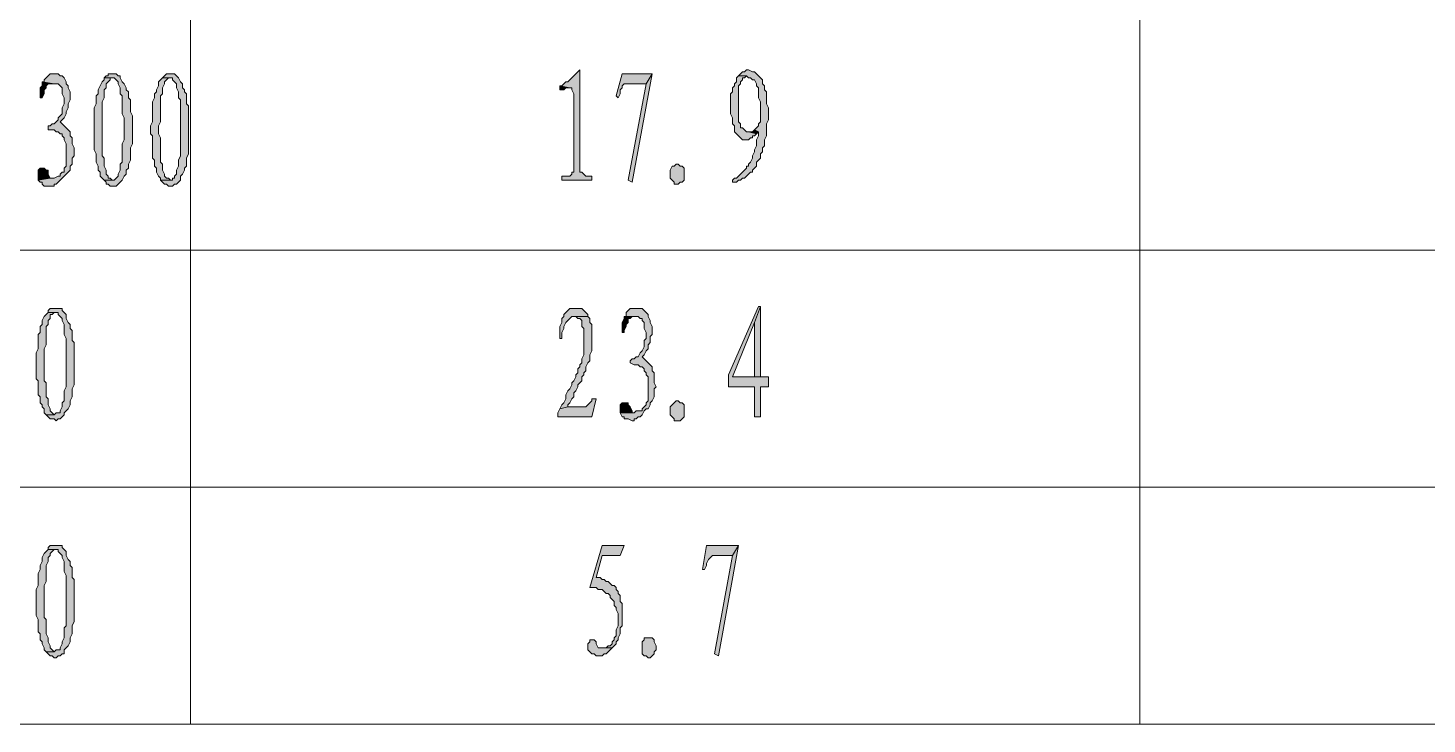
# Model space of a CAD drawing. Header units: millimetres. Extents: x 24 to 410, y 10 to 282.
# Drawn here: x 321.61 to 351.11, y 143.09 to 157.77 of the extents above; entities that cross this region are included whole.
import ezdxf

# ---------------------------------------------------------------- set-up
doc = ezdxf.new("R2010")
doc.units = ezdxf.units.MM

msp = doc.modelspace()

# ---------------------------------------------------------------- hatches: boundary and pattern name
h = msp.add_hatch(color=7)
h.dxf.hatch_style = 2
h.paths.add_polyline_path([(322.199, 156.802667), (322.072, 156.802667), (322.029667, 156.760333), (321.987333, 156.718), (321.945, 156.675667), (321.945, 156.633333), (321.902667, 156.633333), (322.156667, 156.591), (322.241333, 156.591), (322.283667, 156.548667), (322.326, 156.506333), (322.326, 156.379333), (322.368333, 156.294667), (322.368333, 156.167667), (322.326, 156.083), (322.326, 155.956), (322.283667, 155.913667), (322.241333, 155.871333), (322.241333, 155.829), (322.199, 155.786667), (322.156667, 155.744333), (322.114333, 155.744333), (322.072, 155.702), (322.029667, 155.702), (322.029667, 155.617333), (322.156667, 155.617333), (322.199, 155.575), (322.241333, 155.575), (322.283667, 155.532667), (322.326, 155.532667), (322.326, 155.490333), (322.368333, 155.448), (322.368333, 155.405667), (322.410667, 155.321), (322.410667, 154.855333), (322.368333, 154.813), (322.368333, 154.728333), (322.326, 154.728333), (322.283667, 154.686), (322.283667, 154.643667), (322.241333, 154.643667), (322.156667, 154.601333), (322.072, 154.601333), (321.818, 154.559), (321.860333, 154.516667), (321.902667, 154.516667), (321.902667, 154.474333), (321.945, 154.432), (322.156667, 154.432), (322.156667, 154.474333), (322.199, 154.474333), (322.241333, 154.516667), (322.283667, 154.559), (322.326, 154.601333), (322.410667, 154.686), (322.453, 154.728333), (322.495333, 154.770667), (322.495333, 154.855333), (322.537667, 154.897667), (322.537667, 155.024667), (322.58, 155.067), (322.58, 155.236333), (322.537667, 155.321), (322.537667, 155.448), (322.495333, 155.490333), (322.495333, 155.575), (322.453, 155.617333), (322.410667, 155.659667), (322.368333, 155.702), (322.326, 155.744333), (322.283667, 155.786667), (322.326, 155.829), (322.368333, 155.871333), (322.410667, 155.956), (322.410667, 155.998333), (322.453, 156.083), (322.453, 156.167667), (322.495333, 156.252333), (322.495333, 156.421667), (322.453, 156.506333), (322.453, 156.548667), (322.410667, 156.591), (322.410667, 156.633333), (322.368333, 156.718), (322.326, 156.760333), (322.283667, 156.760333), (322.241333, 156.802667)])
h = msp.add_hatch(color=7)
h.dxf.hatch_style = 2
h.paths.add_polyline_path([(323.215, 156.718), (323.215, 156.675667), (323.172667, 156.633333), (323.130333, 156.548667), (323.088, 156.464), (323.088, 156.379333), (323.045667, 156.337), (323.045667, 156.167667), (323.003333, 156.083), (323.003333, 155.194), (323.045667, 155.109333), (323.045667, 155.024667), (323.045667, 154.982333), (323.045667, 154.94), (323.088, 154.855333), (323.088, 154.770667), (323.130333, 154.728333), (323.130333, 154.643667), (323.172667, 154.601333), (323.215, 154.559), (323.384333, 154.559), (323.342, 154.601333), (323.299667, 154.601333), (323.299667, 154.643667), (323.257333, 154.686), (323.257333, 154.770667), (323.215, 154.855333), (323.215, 155.024667), (323.172667, 155.067), (323.172667, 156.21), (323.215, 156.294667), (323.215, 156.464), (323.257333, 156.506333), (323.257333, 156.591), (323.299667, 156.633333), (323.342, 156.675667), (323.342, 156.718), (323.384333, 156.718)])
h = msp.add_hatch(color=7)
h.dxf.hatch_style = 2
h.paths.add_polyline_path([(323.384333, 156.802667), (323.299667, 156.802667), (323.299667, 156.760333), (323.257333, 156.760333), (323.215, 156.718), (323.426667, 156.718), (323.469, 156.675667), (323.511333, 156.633333), (323.511333, 156.591), (323.553667, 156.506333), (323.553667, 156.379333), (323.596, 156.337), (323.596, 155.956), (323.638333, 155.871333), (323.638333, 155.617333), (323.638333, 155.405667), (323.596, 155.321), (323.596, 154.94), (323.553667, 154.897667), (323.553667, 154.770667), (323.511333, 154.686), (323.511333, 154.643667), (323.469, 154.601333), (323.426667, 154.559), (323.215, 154.559), (323.257333, 154.516667), (323.257333, 154.474333), (323.299667, 154.474333), (323.342, 154.432), (323.469, 154.432), (323.511333, 154.474333), (323.553667, 154.516667), (323.596, 154.559), (323.638333, 154.643667), (323.680667, 154.686), (323.680667, 154.770667), (323.723, 154.813), (323.723, 154.897667), (323.765333, 154.982333), (323.765333, 155.236333), (323.807667, 155.321), (323.807667, 155.913667), (323.765333, 155.998333), (323.765333, 156.252333), (323.723, 156.294667), (323.723, 156.421667), (323.680667, 156.464), (323.680667, 156.506333), (323.638333, 156.591), (323.596, 156.633333), (323.553667, 156.718), (323.553667, 156.760333), (323.511333, 156.760333), (323.469, 156.802667)])
h = msp.add_hatch(color=7)
h.dxf.hatch_style = 2
h.paths.add_polyline_path([(324.442667, 156.718), (324.400333, 156.675667), (324.358, 156.633333), (324.358, 156.548667), (324.315667, 156.464), (324.315667, 156.421667), (324.273333, 156.379333), (324.273333, 156.294667), (324.231, 156.21), (324.231, 155.786667), (324.188667, 155.702), (324.188667, 155.532667), (324.231, 155.490333), (324.231, 155.024667), (324.273333, 154.982333), (324.273333, 154.855333), (324.315667, 154.813), (324.315667, 154.728333), (324.358, 154.643667), (324.400333, 154.601333), (324.400333, 154.559), (324.612, 154.559), (324.569667, 154.601333), (324.527333, 154.601333), (324.485, 154.643667), (324.485, 154.686), (324.442667, 154.770667), (324.442667, 154.897667), (324.400333, 154.94), (324.400333, 155.448), (324.358, 155.532667), (324.358, 155.702), (324.400333, 155.786667), (324.400333, 156.337), (324.442667, 156.379333), (324.442667, 156.506333), (324.485, 156.591), (324.485, 156.633333), (324.527333, 156.675667), (324.569667, 156.718), (324.612, 156.718)])
h = msp.add_hatch(color=7)
h.dxf.hatch_style = 2
h.paths.add_polyline_path([(324.612, 156.802667), (324.527333, 156.802667), (324.485, 156.760333), (324.442667, 156.718), (324.654333, 156.718), (324.654333, 156.675667), (324.696667, 156.633333), (324.739, 156.591), (324.739, 156.506333), (324.781333, 156.421667), (324.781333, 156.294667), (324.823667, 156.252333), (324.823667, 155.617333), (324.823667, 155.067), (324.781333, 154.982333), (324.781333, 154.855333), (324.739, 154.770667), (324.739, 154.686), (324.696667, 154.643667), (324.696667, 154.601333), (324.654333, 154.601333), (324.654333, 154.559), (324.612, 154.559), (324.400333, 154.559), (324.442667, 154.516667), (324.485, 154.474333), (324.527333, 154.474333), (324.569667, 154.432), (324.654333, 154.432), (324.696667, 154.474333), (324.739, 154.474333), (324.781333, 154.516667), (324.823667, 154.559), (324.823667, 154.643667), (324.866, 154.686), (324.908333, 154.770667), (324.908333, 154.813), (324.950667, 154.855333), (324.950667, 155.024667), (324.993, 155.109333), (324.993, 156.125333), (324.950667, 156.167667), (324.950667, 156.379333), (324.908333, 156.421667), (324.908333, 156.464), (324.866, 156.506333), (324.866, 156.591), (324.823667, 156.633333), (324.781333, 156.718), (324.739, 156.760333), (324.696667, 156.802667)])
h = msp.add_hatch(color=7)
h.dxf.hatch_style = 2
h.paths.add_polyline_path([(333.248, 156.887333), (333.205667, 156.845), (333.163333, 156.802667), (333.121, 156.760333), (333.078667, 156.718), (333.036333, 156.675667), (332.994, 156.633333), (332.951667, 156.633333), (332.909333, 156.591), (332.867, 156.548667), (332.824667, 156.548667), (333.036333, 156.506333), (333.078667, 156.506333), (333.078667, 156.464), (333.121, 156.379333), (333.121, 154.728333), (333.078667, 154.728333), (333.078667, 154.686), (333.036333, 154.643667), (332.867, 154.643667), (332.867, 154.559), (333.502, 154.559), (333.502, 154.643667), (333.375, 154.643667), (333.332667, 154.686), (333.290333, 154.728333), (333.248, 154.728333), (333.248, 154.813)])
h = msp.add_hatch(color=7)
h.dxf.hatch_style = 2
h.paths.add_polyline_path([(334.772, 156.802667), (334.137, 156.802667), (334.01, 156.337), (334.052333, 156.294667), (334.094667, 156.379333), (334.094667, 156.464), (334.137, 156.506333), (334.137, 156.548667), (334.179333, 156.591), (334.645, 156.591)])
h = msp.add_hatch(color=7)
h.dxf.hatch_style = 2
h.paths.add_polyline_path([(334.772, 156.802667), (334.645, 156.591), (334.264, 154.559), (334.348667, 154.516667)])
h = msp.add_hatch(color=7)
h.dxf.hatch_style = 2
h.paths.add_polyline_path([(336.592333, 156.760333), (336.55, 156.718), (336.55, 156.633333), (336.507667, 156.591), (336.507667, 156.548667), (336.465333, 156.506333), (336.465333, 156.421667), (336.423, 156.379333), (336.423, 155.956), (336.465333, 155.871333), (336.465333, 155.744333), (336.507667, 155.702), (336.507667, 155.575), (336.55, 155.532667), (336.592333, 155.490333), (336.634667, 155.448), (336.677, 155.405667), (336.761667, 155.405667), (336.804, 155.405667), (336.846333, 155.448), (336.888667, 155.448), (336.888667, 155.490333), (336.931, 155.490333), (336.973333, 155.532667), (336.804, 155.575), (336.761667, 155.575), (336.719333, 155.617333), (336.677, 155.659667), (336.634667, 155.659667), (336.634667, 155.702), (336.634667, 155.744333), (336.592333, 155.786667), (336.592333, 156.548667), (336.634667, 156.591), (336.634667, 156.633333), (336.677, 156.675667), (336.677, 156.718), (336.719333, 156.718), (336.761667, 156.760333)])
h = msp.add_hatch(color=7)
h.dxf.hatch_style = 2
h.paths.add_polyline_path([(336.804, 156.887333), (336.761667, 156.887333), (336.719333, 156.845), (336.677, 156.845), (336.634667, 156.802667), (336.592333, 156.760333), (336.761667, 156.760333), (336.804, 156.718), (336.846333, 156.718), (336.888667, 156.675667), (336.931, 156.675667), (336.973333, 156.591), (336.973333, 156.548667), (337.015667, 156.506333), (337.015667, 156.294667), (337.058, 156.21), (337.058, 155.786667), (337.015667, 155.744333), (337.015667, 155.702), (336.973333, 155.659667), (336.931, 155.617333), (337.015667, 155.575), (337.015667, 155.490333), (336.973333, 155.405667), (336.973333, 155.278667), (336.931, 155.194), (336.931, 155.151667), (336.888667, 155.067), (336.888667, 155.024667), (336.846333, 154.94), (336.804, 154.897667), (336.804, 154.855333), (336.761667, 154.855333), (336.761667, 154.813), (336.719333, 154.770667), (336.677, 154.728333), (336.634667, 154.686), (336.592333, 154.643667), (336.55, 154.601333), (336.507667, 154.601333), (336.465333, 154.559), (336.465333, 154.516667), (336.507667, 154.516667), (336.55, 154.516667), (336.592333, 154.559), (336.634667, 154.559), (336.677, 154.601333), (336.719333, 154.601333), (336.761667, 154.643667), (336.804, 154.686), (336.846333, 154.728333), (336.888667, 154.728333), (336.888667, 154.770667), (336.931, 154.813), (336.973333, 154.855333), (336.973333, 154.94), (337.015667, 154.982333), (337.058, 155.024667), (337.058, 155.109333), (337.100333, 155.151667), (337.100333, 155.236333), (337.142667, 155.278667), (337.142667, 155.405667), (337.185, 155.490333), (337.185, 155.744333), (337.227333, 155.829), (337.227333, 156.083), (337.185, 156.167667), (337.185, 156.421667), (337.142667, 156.464), (337.142667, 156.548667), (337.100333, 156.591), (337.100333, 156.675667), (337.058, 156.718), (337.015667, 156.760333), (336.973333, 156.802667), (336.931, 156.845), (336.888667, 156.845)])
h = msp.add_hatch(color=7)
h.dxf.hatch_style = 2
h.paths.add_polyline_path([(321.902667, 156.633333), (321.902667, 156.548667), (321.860333, 156.506333), (321.860333, 156.294667), (321.902667, 156.294667), (321.945, 156.379333), (321.945, 156.464), (321.987333, 156.506333), (321.987333, 156.548667), (322.029667, 156.591), (322.156667, 156.591)])
h = msp.add_hatch(color=7)
h.dxf.hatch_style = 2
h.paths.add_polyline_path([(332.824667, 156.548667), (332.824667, 156.464), (332.909333, 156.464), (332.951667, 156.506333), (333.036333, 156.506333)])
h = msp.add_hatch(color=7)
h.dxf.hatch_style = 2
h.paths.add_polyline_path([(336.931, 155.617333), (336.888667, 155.575), (336.804, 155.575), (336.973333, 155.532667), (337.015667, 155.575)])
h = msp.add_hatch(color=7)
h.dxf.hatch_style = 2
h.paths.add_polyline_path([(321.902667, 154.813), (321.860333, 154.813), (321.818, 154.770667), (321.818, 154.559), (322.072, 154.601333), (322.029667, 154.686), (322.029667, 154.770667), (321.987333, 154.770667), (321.945, 154.813)])
h = msp.add_hatch(color=7)
h.dxf.hatch_style = 2
h.paths.add_polyline_path([(335.364667, 154.516667), (335.322333, 154.474333), (335.237667, 154.474333), (335.237667, 154.516667), (335.195333, 154.559), (335.153, 154.601333), (335.153, 154.770667), (335.195333, 154.855333), (335.237667, 154.855333), (335.28, 154.897667), (335.322333, 154.897667), (335.364667, 154.855333), (335.407, 154.855333), (335.449333, 154.813), (335.449333, 154.559), (335.407, 154.516667)])
h = msp.add_hatch(color=7)
h.dxf.hatch_style = 2
h.paths.add_polyline_path([(322.029667, 151.765), (321.987333, 151.722667), (321.945, 151.680333), (321.902667, 151.595667), (321.902667, 151.511), (321.860333, 151.468667), (321.860333, 151.341667), (321.818, 151.299333), (321.818, 151.003), (321.775667, 150.918333), (321.775667, 150.368), (321.818, 150.325667), (321.818, 150.114), (321.818, 150.029333), (321.860333, 149.987), (321.860333, 149.86), (321.902667, 149.817667), (321.902667, 149.775333), (321.945, 149.733), (321.945, 149.648333), (321.987333, 149.606), (322.156667, 149.606), (322.114333, 149.648333), (322.072, 149.690667), (322.072, 149.733), (322.029667, 149.817667), (322.029667, 149.944667), (321.987333, 149.987), (321.987333, 150.283333), (321.945, 150.325667), (321.945, 151.003), (321.987333, 151.087667), (321.987333, 151.468667), (322.029667, 151.511), (322.029667, 151.595667), (322.072, 151.638), (322.072, 151.722667), (322.114333, 151.722667), (322.156667, 151.765), (322.199, 151.765)])
h = msp.add_hatch(color=7)
h.dxf.hatch_style = 2
h.paths.add_polyline_path([(322.199, 151.849667), (322.072, 151.849667), (322.029667, 151.807333), (322.029667, 151.765), (322.199, 151.765), (322.241333, 151.765), (322.241333, 151.722667), (322.283667, 151.680333), (322.326, 151.638), (322.326, 151.595667), (322.368333, 151.511), (322.368333, 151.299333), (322.410667, 151.214667), (322.410667, 150.706667), (322.410667, 150.664333), (322.410667, 150.198667), (322.368333, 150.114), (322.368333, 149.902333), (322.326, 149.86), (322.326, 149.775333), (322.283667, 149.690667), (322.283667, 149.648333), (322.241333, 149.648333), (322.199, 149.648333), (322.156667, 149.606), (321.987333, 149.606), (322.029667, 149.563667), (322.072, 149.521333), (322.156667, 149.521333), (322.199, 149.479), (322.241333, 149.521333), (322.283667, 149.521333), (322.326, 149.563667), (322.368333, 149.606), (322.368333, 149.648333), (322.410667, 149.690667), (322.453, 149.733), (322.495333, 149.817667), (322.495333, 149.902333), (322.537667, 149.987), (322.537667, 150.156333), (322.58, 150.241), (322.58, 151.13), (322.537667, 151.172333), (322.537667, 151.384), (322.495333, 151.426333), (322.495333, 151.511), (322.453, 151.553333), (322.410667, 151.638), (322.410667, 151.722667), (322.368333, 151.765), (322.326, 151.807333), (322.326, 151.849667), (322.283667, 151.849667)])
h = msp.add_hatch(color=7)
h.dxf.hatch_style = 2
h.paths.add_polyline_path([(333.163333, 151.849667), (333.036333, 151.849667), (332.994, 151.807333), (332.951667, 151.765), (332.909333, 151.722667), (332.909333, 151.680333), (332.867, 151.638), (332.867, 151.553333), (332.824667, 151.468667), (332.824667, 151.214667), (332.867, 151.214667), (332.867, 151.341667), (332.909333, 151.426333), (332.909333, 151.468667), (332.951667, 151.553333), (332.994, 151.595667), (333.036333, 151.638), (333.078667, 151.680333), (333.121, 151.680333), (333.417333, 151.680333), (333.417333, 151.722667), (333.375, 151.765), (333.332667, 151.807333), (333.290333, 151.849667)])
h = msp.add_hatch(color=7)
h.dxf.hatch_style = 2
h.paths.add_polyline_path([(333.417333, 151.680333), (333.121, 151.680333), (333.163333, 151.680333), (333.205667, 151.638), (333.248, 151.638), (333.290333, 151.595667), (333.290333, 151.468667), (333.332667, 151.426333), (333.332667, 150.876), (333.290333, 150.791333), (333.290333, 150.706667), (333.248, 150.664333), (333.248, 150.622), (333.205667, 150.579667), (333.205667, 150.495), (333.163333, 150.452667), (333.163333, 150.410333), (333.121, 150.325667), (333.078667, 150.283333), (333.078667, 150.241), (333.036333, 150.156333), (332.994, 150.114), (332.951667, 150.029333), (332.951667, 149.944667), (332.909333, 149.86), (332.867, 149.817667), (332.824667, 149.733), (332.994, 149.775333), (332.994, 149.817667), (333.036333, 149.86), (333.078667, 149.944667), (333.121, 149.987), (333.121, 150.071667), (333.163333, 150.114), (333.205667, 150.198667), (333.205667, 150.241), (333.248, 150.283333), (333.290333, 150.325667), (333.290333, 150.410333), (333.332667, 150.452667), (333.332667, 150.495), (333.375, 150.537333), (333.375, 150.622), (333.417333, 150.706667), (333.459667, 150.749), (333.459667, 150.876), (333.502, 150.960667), (333.502, 151.511), (333.459667, 151.553333), (333.459667, 151.638)])
h = msp.add_hatch(color=7)
h.dxf.hatch_style = 2
h.paths.add_polyline_path([(334.433333, 151.849667), (334.306333, 151.849667), (334.264, 151.807333), (334.221667, 151.765), (334.221667, 151.680333), (334.179333, 151.680333), (334.475667, 151.680333), (334.518, 151.638), (334.560333, 151.638), (334.560333, 151.595667), (334.602667, 151.553333), (334.602667, 151.426333), (334.645, 151.341667), (334.645, 151.214667), (334.602667, 151.172333), (334.602667, 151.045333), (334.560333, 150.960667), (334.518, 150.918333), (334.475667, 150.833667), (334.433333, 150.833667), (334.391, 150.791333), (334.348667, 150.791333), (334.306333, 150.749), (334.306333, 150.706667), (334.391, 150.664333), (334.475667, 150.664333), (334.518, 150.622), (334.560333, 150.622), (334.602667, 150.579667), (334.602667, 150.537333), (334.645, 150.495), (334.645, 150.452667), (334.687333, 150.410333), (334.687333, 149.902333), (334.645, 149.86), (334.645, 149.817667), (334.602667, 149.775333), (334.560333, 149.733), (334.560333, 149.690667), (334.518, 149.690667), (334.433333, 149.690667), (334.391, 149.648333), (334.094667, 149.648333), (334.137, 149.563667), (334.179333, 149.563667), (334.179333, 149.521333), (334.264, 149.521333), (334.348667, 149.479), (334.391, 149.479), (334.391, 149.521333), (334.433333, 149.521333), (334.475667, 149.563667), (334.518, 149.563667), (334.560333, 149.606), (334.602667, 149.690667), (334.645, 149.733), (334.687333, 149.733), (334.729667, 149.817667), (334.729667, 149.86), (334.772, 149.902333), (334.814333, 149.987), (334.814333, 150.156333), (334.856667, 150.198667), (334.814333, 150.283333), (334.814333, 150.495), (334.772, 150.537333), (334.772, 150.622), (334.729667, 150.664333), (334.687333, 150.706667), (334.645, 150.749), (334.602667, 150.791333), (334.560333, 150.833667), (334.602667, 150.876), (334.645, 150.960667), (334.687333, 151.003), (334.687333, 151.087667), (334.729667, 151.13), (334.729667, 151.257), (334.772, 151.299333), (334.772, 151.468667), (334.729667, 151.553333), (334.729667, 151.595667), (334.687333, 151.680333), (334.687333, 151.722667), (334.645, 151.765), (334.602667, 151.807333), (334.560333, 151.849667)])
h = msp.add_hatch(color=7)
h.dxf.hatch_style = 2
h.paths.add_polyline_path([(334.179333, 151.680333), (334.179333, 151.638), (334.137, 151.553333), (334.137, 151.341667), (334.179333, 151.341667), (334.179333, 151.384), (334.221667, 151.468667), (334.221667, 151.511), (334.264, 151.553333), (334.264, 151.638), (334.306333, 151.638), (334.348667, 151.680333), (334.433333, 151.680333)])
h = msp.add_hatch(color=7)
h.dxf.hatch_style = 2
h.paths.add_polyline_path([(337.058, 151.892), (337.015667, 151.892), (336.380667, 150.452667), (336.380667, 150.198667), (336.931, 150.198667), (336.931, 149.563667), (337.058, 149.563667), (337.058, 150.198667), (337.227333, 150.198667), (337.227333, 150.410333), (337.058, 150.410333), (336.465333, 150.410333), (336.931, 151.553333)])
h = msp.add_hatch(color=7)
h.dxf.hatch_style = 2
h.paths.add_polyline_path([(337.058, 151.892), (336.931, 151.553333), (336.931, 150.410333), (336.465333, 150.410333), (337.058, 150.410333)])
h = msp.add_hatch(color=7)
h.dxf.hatch_style = 2
h.paths.add_polyline_path([(333.586667, 149.944667), (333.502, 149.944667), (333.502, 149.902333), (333.459667, 149.86), (333.417333, 149.817667), (333.375, 149.775333), (332.994, 149.775333), (332.824667, 149.733), (332.782333, 149.648333), (332.782333, 149.563667), (333.502, 149.563667)])
h = msp.add_hatch(color=7)
h.dxf.hatch_style = 2
h.paths.add_polyline_path([(335.364667, 149.479), (335.237667, 149.479), (335.237667, 149.521333), (335.195333, 149.563667), (335.153, 149.606), (335.153, 149.775333), (335.195333, 149.817667), (335.237667, 149.86), (335.28, 149.902333), (335.322333, 149.902333), (335.364667, 149.86), (335.407, 149.86), (335.449333, 149.817667), (335.449333, 149.563667), (335.407, 149.521333)])
h = msp.add_hatch(color=7)
h.dxf.hatch_style = 2
h.paths.add_polyline_path([(334.179333, 149.86), (334.137, 149.86), (334.094667, 149.817667), (334.094667, 149.648333), (334.348667, 149.648333), (334.348667, 149.690667), (334.306333, 149.775333), (334.264, 149.817667), (334.264, 149.86), (334.221667, 149.86)])
h = msp.add_hatch(color=7)
h.dxf.hatch_style = 2
h.paths.add_polyline_path([(322.029667, 146.769667), (321.987333, 146.727333), (321.945, 146.685), (321.902667, 146.600333), (321.902667, 146.515667), (321.860333, 146.431), (321.860333, 146.346333), (321.818, 146.261667), (321.818, 146.007667), (321.775667, 145.923), (321.775667, 145.372667), (321.818, 145.288), (321.818, 145.118667), (321.818, 145.034), (321.860333, 144.991667), (321.860333, 144.864667), (321.902667, 144.822333), (321.902667, 144.78), (321.945, 144.695333), (321.945, 144.653), (321.987333, 144.610667), (322.156667, 144.610667), (322.114333, 144.653), (322.072, 144.695333), (322.072, 144.737667), (322.029667, 144.822333), (322.029667, 144.907), (321.987333, 144.991667), (321.987333, 145.288), (321.945, 145.330333), (321.945, 146.007667), (321.987333, 146.092333), (321.987333, 146.431), (322.029667, 146.515667), (322.029667, 146.600333), (322.072, 146.642667), (322.072, 146.685), (322.114333, 146.727333), (322.156667, 146.769667), (322.199, 146.769667)])
h = msp.add_hatch(color=7)
h.dxf.hatch_style = 2
h.paths.add_polyline_path([(322.199, 146.854333), (322.072, 146.854333), (322.029667, 146.812), (322.029667, 146.769667), (322.199, 146.769667), (322.241333, 146.769667), (322.241333, 146.727333), (322.283667, 146.685), (322.326, 146.642667), (322.326, 146.600333), (322.368333, 146.515667), (322.368333, 146.304), (322.410667, 146.219333), (322.410667, 145.669), (322.410667, 145.161), (322.368333, 145.118667), (322.368333, 144.907), (322.326, 144.822333), (322.326, 144.78), (322.283667, 144.695333), (322.283667, 144.653), (322.241333, 144.653), (322.199, 144.653), (322.156667, 144.610667), (321.987333, 144.610667), (322.029667, 144.568333), (322.072, 144.526), (322.114333, 144.526), (322.156667, 144.483667), (322.199, 144.483667), (322.241333, 144.526), (322.283667, 144.526), (322.326, 144.568333), (322.368333, 144.568333), (322.368333, 144.653), (322.410667, 144.695333), (322.453, 144.737667), (322.495333, 144.822333), (322.495333, 144.907), (322.537667, 144.991667), (322.537667, 145.161), (322.58, 145.245667), (322.58, 146.134667), (322.537667, 146.177), (322.537667, 146.388667), (322.495333, 146.431), (322.495333, 146.515667), (322.453, 146.558), (322.410667, 146.642667), (322.410667, 146.727333), (322.368333, 146.769667), (322.326, 146.812), (322.326, 146.854333), (322.283667, 146.854333)])
h = msp.add_hatch(color=7)
h.dxf.hatch_style = 2
h.paths.add_polyline_path([(334.179333, 146.854333), (333.713667, 146.854333), (333.459667, 145.965333), (333.586667, 145.965333), (333.629, 145.923), (333.713667, 145.923), (333.756, 145.880667), (333.798333, 145.838333), (333.840667, 145.838333), (333.883, 145.796), (333.883, 145.753667), (333.925333, 145.711333), (333.967667, 145.669), (333.967667, 145.584333), (334.01, 145.542), (334.01, 145.499667), (334.052333, 145.415), (334.052333, 145.161), (334.01, 145.076333), (334.01, 144.991667), (334.01, 144.949333), (333.967667, 144.907), (333.967667, 144.864667), (333.925333, 144.822333), (333.925333, 144.78), (333.883, 144.737667), (333.840667, 144.737667), (333.798333, 144.695333), (333.629, 144.695333), (333.925333, 144.695333), (333.967667, 144.737667), (334.01, 144.78), (334.01, 144.822333), (334.052333, 144.864667), (334.052333, 144.907), (334.094667, 144.991667), (334.094667, 145.118667), (334.137, 145.161), (334.137, 145.626667), (334.094667, 145.669), (334.094667, 145.796), (334.052333, 145.838333), (334.052333, 145.880667), (334.01, 145.923), (334.01, 145.965333), (333.967667, 146.007667), (333.925333, 146.007667), (333.883, 146.05), (333.840667, 146.092333), (333.798333, 146.092333), (333.756, 146.134667), (333.713667, 146.134667), (333.671333, 146.177), (333.586667, 146.177), (333.713667, 146.642667), (334.094667, 146.642667)])
h = msp.add_hatch(color=7)
h.dxf.hatch_style = 2
h.paths.add_polyline_path([(336.592333, 146.854333), (335.915, 146.854333), (335.830333, 146.346333), (335.872667, 146.346333), (335.915, 146.431), (335.915, 146.473333), (335.957333, 146.558), (335.999667, 146.600333), (336.042, 146.642667), (336.465333, 146.642667)])
h = msp.add_hatch(color=7)
h.dxf.hatch_style = 2
h.paths.add_polyline_path([(336.592333, 146.854333), (336.465333, 146.642667), (336.084333, 144.568333), (336.169, 144.526)])
h = msp.add_hatch(color=7)
h.dxf.hatch_style = 2
h.paths.add_polyline_path([(334.772, 144.526), (334.729667, 144.483667), (334.687333, 144.483667), (334.645, 144.526), (334.602667, 144.526), (334.560333, 144.568333), (334.560333, 144.822333), (334.602667, 144.864667), (334.602667, 144.907), (334.645, 144.907), (334.772, 144.907), (334.814333, 144.864667), (334.814333, 144.822333), (334.856667, 144.737667), (334.856667, 144.653), (334.814333, 144.610667), (334.814333, 144.568333)])
h = msp.add_hatch(color=7)
h.dxf.hatch_style = 2
h.paths.add_polyline_path([(333.502, 144.864667), (333.459667, 144.864667), (333.459667, 144.822333), (333.417333, 144.78), (333.417333, 144.653), (333.459667, 144.610667), (333.502, 144.568333), (333.544333, 144.568333), (333.586667, 144.526), (333.713667, 144.526), (333.756, 144.568333), (333.798333, 144.568333), (333.840667, 144.610667), (333.883, 144.653), (333.925333, 144.695333), (333.629, 144.695333), (333.586667, 144.78), (333.586667, 144.822333), (333.544333, 144.864667)])

# ---------------------------------------------------------------- linework, layer by layer
at = {"color": 7, "lineweight": 0}
for points in [[(325.035333, 173.101), (325.035333, 143.086667)], [(345.059, 173.101), (345.059, 143.086667)], [(303.53, 153.077333), (377.063, 153.077333)], [(303.53, 148.082), (377.063, 148.082)], [(249.047, 143.086667), (377.063, 143.086667)]]:
    msp.add_lwpolyline(points, dxfattribs=at)
for points in [[(322.199, 156.802667), (322.072, 156.802667), (322.029667, 156.760333), (321.987333, 156.718), (321.945, 156.675667), (321.945, 156.633333), (321.902667, 156.633333), (322.156667, 156.591), (322.241333, 156.591), (322.283667, 156.548667), (322.326, 156.506333), (322.326, 156.379333), (322.368333, 156.294667), (322.368333, 156.167667), (322.326, 156.083), (322.326, 155.956), (322.283667, 155.913667), (322.241333, 155.871333), (322.241333, 155.829), (322.199, 155.786667), (322.156667, 155.744333), (322.114333, 155.744333), (322.072, 155.702), (322.029667, 155.702), (322.029667, 155.617333), (322.156667, 155.617333), (322.199, 155.575), (322.241333, 155.575), (322.283667, 155.532667), (322.326, 155.532667), (322.326, 155.490333), (322.368333, 155.448), (322.368333, 155.405667), (322.410667, 155.321), (322.410667, 154.855333), (322.368333, 154.813), (322.368333, 154.728333), (322.326, 154.728333), (322.283667, 154.686), (322.283667, 154.643667), (322.241333, 154.643667), (322.156667, 154.601333), (322.072, 154.601333), (321.818, 154.559), (321.860333, 154.516667), (321.902667, 154.516667), (321.902667, 154.474333), (321.945, 154.432), (322.156667, 154.432), (322.156667, 154.474333), (322.199, 154.474333), (322.241333, 154.516667), (322.283667, 154.559), (322.326, 154.601333), (322.410667, 154.686), (322.453, 154.728333), (322.495333, 154.770667), (322.495333, 154.855333), (322.537667, 154.897667), (322.537667, 155.024667), (322.58, 155.067), (322.58, 155.236333), (322.537667, 155.321), (322.537667, 155.448), (322.495333, 155.490333), (322.495333, 155.575), (322.453, 155.617333), (322.410667, 155.659667), (322.368333, 155.702), (322.326, 155.744333), (322.283667, 155.786667), (322.326, 155.829), (322.368333, 155.871333), (322.410667, 155.956), (322.410667, 155.998333), (322.453, 156.083), (322.453, 156.167667), (322.495333, 156.252333), (322.495333, 156.421667), (322.453, 156.506333), (322.453, 156.548667), (322.410667, 156.591), (322.410667, 156.633333), (322.368333, 156.718), (322.326, 156.760333), (322.283667, 156.760333), (322.241333, 156.802667)], [(323.215, 156.718), (323.215, 156.675667), (323.172667, 156.633333), (323.130333, 156.548667), (323.088, 156.464), (323.088, 156.379333), (323.045667, 156.337), (323.045667, 156.167667), (323.003333, 156.083), (323.003333, 155.194), (323.045667, 155.109333), (323.045667, 155.024667), (323.045667, 154.982333), (323.045667, 154.94), (323.088, 154.855333), (323.088, 154.770667), (323.130333, 154.728333), (323.130333, 154.643667), (323.172667, 154.601333), (323.215, 154.559), (323.384333, 154.559), (323.342, 154.601333), (323.299667, 154.601333), (323.299667, 154.643667), (323.257333, 154.686), (323.257333, 154.770667), (323.215, 154.855333), (323.215, 155.024667), (323.172667, 155.067), (323.172667, 156.21), (323.215, 156.294667), (323.215, 156.464), (323.257333, 156.506333), (323.257333, 156.591), (323.299667, 156.633333), (323.342, 156.675667), (323.342, 156.718), (323.384333, 156.718)], [(323.384333, 156.802667), (323.299667, 156.802667), (323.299667, 156.760333), (323.257333, 156.760333), (323.215, 156.718), (323.426667, 156.718), (323.469, 156.675667), (323.511333, 156.633333), (323.511333, 156.591), (323.553667, 156.506333), (323.553667, 156.379333), (323.596, 156.337), (323.596, 155.956), (323.638333, 155.871333), (323.638333, 155.617333), (323.638333, 155.405667), (323.596, 155.321), (323.596, 154.94), (323.553667, 154.897667), (323.553667, 154.770667), (323.511333, 154.686), (323.511333, 154.643667), (323.469, 154.601333), (323.426667, 154.559), (323.215, 154.559), (323.257333, 154.516667), (323.257333, 154.474333), (323.299667, 154.474333), (323.342, 154.432), (323.469, 154.432), (323.511333, 154.474333), (323.553667, 154.516667), (323.596, 154.559), (323.638333, 154.643667), (323.680667, 154.686), (323.680667, 154.770667), (323.723, 154.813), (323.723, 154.897667), (323.765333, 154.982333), (323.765333, 155.236333), (323.807667, 155.321), (323.807667, 155.913667), (323.765333, 155.998333), (323.765333, 156.252333), (323.723, 156.294667), (323.723, 156.421667), (323.680667, 156.464), (323.680667, 156.506333), (323.638333, 156.591), (323.596, 156.633333), (323.553667, 156.718), (323.553667, 156.760333), (323.511333, 156.760333), (323.469, 156.802667)], [(324.442667, 156.718), (324.400333, 156.675667), (324.358, 156.633333), (324.358, 156.548667), (324.315667, 156.464), (324.315667, 156.421667), (324.273333, 156.379333), (324.273333, 156.294667), (324.231, 156.21), (324.231, 155.786667), (324.188667, 155.702), (324.188667, 155.532667), (324.231, 155.490333), (324.231, 155.024667), (324.273333, 154.982333), (324.273333, 154.855333), (324.315667, 154.813), (324.315667, 154.728333), (324.358, 154.643667), (324.400333, 154.601333), (324.400333, 154.559), (324.612, 154.559), (324.569667, 154.601333), (324.527333, 154.601333), (324.485, 154.643667), (324.485, 154.686), (324.442667, 154.770667), (324.442667, 154.897667), (324.400333, 154.94), (324.400333, 155.448), (324.358, 155.532667), (324.358, 155.702), (324.400333, 155.786667), (324.400333, 156.337), (324.442667, 156.379333), (324.442667, 156.506333), (324.485, 156.591), (324.485, 156.633333), (324.527333, 156.675667), (324.569667, 156.718), (324.612, 156.718)], [(324.612, 156.802667), (324.527333, 156.802667), (324.485, 156.760333), (324.442667, 156.718), (324.654333, 156.718), (324.654333, 156.675667), (324.696667, 156.633333), (324.739, 156.591), (324.739, 156.506333), (324.781333, 156.421667), (324.781333, 156.294667), (324.823667, 156.252333), (324.823667, 155.617333), (324.823667, 155.067), (324.781333, 154.982333), (324.781333, 154.855333), (324.739, 154.770667), (324.739, 154.686), (324.696667, 154.643667), (324.696667, 154.601333), (324.654333, 154.601333), (324.654333, 154.559), (324.612, 154.559), (324.400333, 154.559), (324.442667, 154.516667), (324.485, 154.474333), (324.527333, 154.474333), (324.569667, 154.432), (324.654333, 154.432), (324.696667, 154.474333), (324.739, 154.474333), (324.781333, 154.516667), (324.823667, 154.559), (324.823667, 154.643667), (324.866, 154.686), (324.908333, 154.770667), (324.908333, 154.813), (324.950667, 154.855333), (324.950667, 155.024667), (324.993, 155.109333), (324.993, 156.125333), (324.950667, 156.167667), (324.950667, 156.379333), (324.908333, 156.421667), (324.908333, 156.464), (324.866, 156.506333), (324.866, 156.591), (324.823667, 156.633333), (324.781333, 156.718), (324.739, 156.760333), (324.696667, 156.802667)], [(333.248, 156.887333), (333.205667, 156.845), (333.163333, 156.802667), (333.121, 156.760333), (333.078667, 156.718), (333.036333, 156.675667), (332.994, 156.633333), (332.951667, 156.633333), (332.909333, 156.591), (332.867, 156.548667), (332.824667, 156.548667), (333.036333, 156.506333), (333.078667, 156.506333), (333.078667, 156.464), (333.121, 156.379333), (333.121, 154.728333), (333.078667, 154.728333), (333.078667, 154.686), (333.036333, 154.643667), (332.867, 154.643667), (332.867, 154.559), (333.502, 154.559), (333.502, 154.643667), (333.375, 154.643667), (333.332667, 154.686), (333.290333, 154.728333), (333.248, 154.728333), (333.248, 154.813)], [(334.772, 156.802667), (334.137, 156.802667), (334.01, 156.337), (334.052333, 156.294667), (334.094667, 156.379333), (334.094667, 156.464), (334.137, 156.506333), (334.137, 156.548667), (334.179333, 156.591), (334.645, 156.591)], [(334.772, 156.802667), (334.645, 156.591), (334.264, 154.559), (334.348667, 154.516667)], [(336.592333, 156.760333), (336.55, 156.718), (336.55, 156.633333), (336.507667, 156.591), (336.507667, 156.548667), (336.465333, 156.506333), (336.465333, 156.421667), (336.423, 156.379333), (336.423, 155.956), (336.465333, 155.871333), (336.465333, 155.744333), (336.507667, 155.702), (336.507667, 155.575), (336.55, 155.532667), (336.592333, 155.490333), (336.634667, 155.448), (336.677, 155.405667), (336.761667, 155.405667), (336.804, 155.405667), (336.846333, 155.448), (336.888667, 155.448), (336.888667, 155.490333), (336.931, 155.490333), (336.973333, 155.532667), (336.804, 155.575), (336.761667, 155.575), (336.719333, 155.617333), (336.677, 155.659667), (336.634667, 155.659667), (336.634667, 155.702), (336.634667, 155.744333), (336.592333, 155.786667), (336.592333, 156.548667), (336.634667, 156.591), (336.634667, 156.633333), (336.677, 156.675667), (336.677, 156.718), (336.719333, 156.718), (336.761667, 156.760333)], [(336.804, 156.887333), (336.761667, 156.887333), (336.719333, 156.845), (336.677, 156.845), (336.634667, 156.802667), (336.592333, 156.760333), (336.761667, 156.760333), (336.804, 156.718), (336.846333, 156.718), (336.888667, 156.675667), (336.931, 156.675667), (336.973333, 156.591), (336.973333, 156.548667), (337.015667, 156.506333), (337.015667, 156.294667), (337.058, 156.21), (337.058, 155.786667), (337.015667, 155.744333), (337.015667, 155.702), (336.973333, 155.659667), (336.931, 155.617333), (337.015667, 155.575), (337.015667, 155.490333), (336.973333, 155.405667), (336.973333, 155.278667), (336.931, 155.194), (336.931, 155.151667), (336.888667, 155.067), (336.888667, 155.024667), (336.846333, 154.94), (336.804, 154.897667), (336.804, 154.855333), (336.761667, 154.855333), (336.761667, 154.813), (336.719333, 154.770667), (336.677, 154.728333), (336.634667, 154.686), (336.592333, 154.643667), (336.55, 154.601333), (336.507667, 154.601333), (336.465333, 154.559), (336.465333, 154.516667), (336.507667, 154.516667), (336.55, 154.516667), (336.592333, 154.559), (336.634667, 154.559), (336.677, 154.601333), (336.719333, 154.601333), (336.761667, 154.643667), (336.804, 154.686), (336.846333, 154.728333), (336.888667, 154.728333), (336.888667, 154.770667), (336.931, 154.813), (336.973333, 154.855333), (336.973333, 154.94), (337.015667, 154.982333), (337.058, 155.024667), (337.058, 155.109333), (337.100333, 155.151667), (337.100333, 155.236333), (337.142667, 155.278667), (337.142667, 155.405667), (337.185, 155.490333), (337.185, 155.744333), (337.227333, 155.829), (337.227333, 156.083), (337.185, 156.167667), (337.185, 156.421667), (337.142667, 156.464), (337.142667, 156.548667), (337.100333, 156.591), (337.100333, 156.675667), (337.058, 156.718), (337.015667, 156.760333), (336.973333, 156.802667), (336.931, 156.845), (336.888667, 156.845)], [(321.902667, 156.633333), (321.902667, 156.548667), (321.860333, 156.506333), (321.860333, 156.294667), (321.902667, 156.294667), (321.945, 156.379333), (321.945, 156.464), (321.987333, 156.506333), (321.987333, 156.548667), (322.029667, 156.591), (322.156667, 156.591)], [(332.824667, 156.548667), (332.824667, 156.464), (332.909333, 156.464), (332.951667, 156.506333), (333.036333, 156.506333)], [(336.931, 155.617333), (336.888667, 155.575), (336.804, 155.575), (336.973333, 155.532667), (337.015667, 155.575)], [(321.902667, 154.813), (321.860333, 154.813), (321.818, 154.770667), (321.818, 154.559), (322.072, 154.601333), (322.029667, 154.686), (322.029667, 154.770667), (321.987333, 154.770667), (321.945, 154.813)], [(335.364667, 154.516667), (335.322333, 154.474333), (335.237667, 154.474333), (335.237667, 154.516667), (335.195333, 154.559), (335.153, 154.601333), (335.153, 154.770667), (335.195333, 154.855333), (335.237667, 154.855333), (335.28, 154.897667), (335.322333, 154.897667), (335.364667, 154.855333), (335.407, 154.855333), (335.449333, 154.813), (335.449333, 154.559), (335.407, 154.516667)], [(322.029667, 151.765), (321.987333, 151.722667), (321.945, 151.680333), (321.902667, 151.595667), (321.902667, 151.511), (321.860333, 151.468667), (321.860333, 151.341667), (321.818, 151.299333), (321.818, 151.003), (321.775667, 150.918333), (321.775667, 150.368), (321.818, 150.325667), (321.818, 150.114), (321.818, 150.029333), (321.860333, 149.987), (321.860333, 149.86), (321.902667, 149.817667), (321.902667, 149.775333), (321.945, 149.733), (321.945, 149.648333), (321.987333, 149.606), (322.156667, 149.606), (322.114333, 149.648333), (322.072, 149.690667), (322.072, 149.733), (322.029667, 149.817667), (322.029667, 149.944667), (321.987333, 149.987), (321.987333, 150.283333), (321.945, 150.325667), (321.945, 151.003), (321.987333, 151.087667), (321.987333, 151.468667), (322.029667, 151.511), (322.029667, 151.595667), (322.072, 151.638), (322.072, 151.722667), (322.114333, 151.722667), (322.156667, 151.765), (322.199, 151.765)], [(322.199, 151.849667), (322.072, 151.849667), (322.029667, 151.807333), (322.029667, 151.765), (322.199, 151.765), (322.241333, 151.765), (322.241333, 151.722667), (322.283667, 151.680333), (322.326, 151.638), (322.326, 151.595667), (322.368333, 151.511), (322.368333, 151.299333), (322.410667, 151.214667), (322.410667, 150.706667), (322.410667, 150.664333), (322.410667, 150.198667), (322.368333, 150.114), (322.368333, 149.902333), (322.326, 149.86), (322.326, 149.775333), (322.283667, 149.690667), (322.283667, 149.648333), (322.241333, 149.648333), (322.199, 149.648333), (322.156667, 149.606), (321.987333, 149.606), (322.029667, 149.563667), (322.072, 149.521333), (322.156667, 149.521333), (322.199, 149.479), (322.241333, 149.521333), (322.283667, 149.521333), (322.326, 149.563667), (322.368333, 149.606), (322.368333, 149.648333), (322.410667, 149.690667), (322.453, 149.733), (322.495333, 149.817667), (322.495333, 149.902333), (322.537667, 149.987), (322.537667, 150.156333), (322.58, 150.241), (322.58, 151.13), (322.537667, 151.172333), (322.537667, 151.384), (322.495333, 151.426333), (322.495333, 151.511), (322.453, 151.553333), (322.410667, 151.638), (322.410667, 151.722667), (322.368333, 151.765), (322.326, 151.807333), (322.326, 151.849667), (322.283667, 151.849667)], [(333.163333, 151.849667), (333.036333, 151.849667), (332.994, 151.807333), (332.951667, 151.765), (332.909333, 151.722667), (332.909333, 151.680333), (332.867, 151.638), (332.867, 151.553333), (332.824667, 151.468667), (332.824667, 151.214667), (332.867, 151.214667), (332.867, 151.341667), (332.909333, 151.426333), (332.909333, 151.468667), (332.951667, 151.553333), (332.994, 151.595667), (333.036333, 151.638), (333.078667, 151.680333), (333.121, 151.680333), (333.417333, 151.680333), (333.417333, 151.722667), (333.375, 151.765), (333.332667, 151.807333), (333.290333, 151.849667)], [(333.417333, 151.680333), (333.121, 151.680333), (333.163333, 151.680333), (333.205667, 151.638), (333.248, 151.638), (333.290333, 151.595667), (333.290333, 151.468667), (333.332667, 151.426333), (333.332667, 150.876), (333.290333, 150.791333), (333.290333, 150.706667), (333.248, 150.664333), (333.248, 150.622), (333.205667, 150.579667), (333.205667, 150.495), (333.163333, 150.452667), (333.163333, 150.410333), (333.121, 150.325667), (333.078667, 150.283333), (333.078667, 150.241), (333.036333, 150.156333), (332.994, 150.114), (332.951667, 150.029333), (332.951667, 149.944667), (332.909333, 149.86), (332.867, 149.817667), (332.824667, 149.733), (332.994, 149.775333), (332.994, 149.817667), (333.036333, 149.86), (333.078667, 149.944667), (333.121, 149.987), (333.121, 150.071667), (333.163333, 150.114), (333.205667, 150.198667), (333.205667, 150.241), (333.248, 150.283333), (333.290333, 150.325667), (333.290333, 150.410333), (333.332667, 150.452667), (333.332667, 150.495), (333.375, 150.537333), (333.375, 150.622), (333.417333, 150.706667), (333.459667, 150.749), (333.459667, 150.876), (333.502, 150.960667), (333.502, 151.511), (333.459667, 151.553333), (333.459667, 151.638)], [(334.433333, 151.849667), (334.306333, 151.849667), (334.264, 151.807333), (334.221667, 151.765), (334.221667, 151.680333), (334.179333, 151.680333), (334.475667, 151.680333), (334.518, 151.638), (334.560333, 151.638), (334.560333, 151.595667), (334.602667, 151.553333), (334.602667, 151.426333), (334.645, 151.341667), (334.645, 151.214667), (334.602667, 151.172333), (334.602667, 151.045333), (334.560333, 150.960667), (334.518, 150.918333), (334.475667, 150.833667), (334.433333, 150.833667), (334.391, 150.791333), (334.348667, 150.791333), (334.306333, 150.749), (334.306333, 150.706667), (334.391, 150.664333), (334.475667, 150.664333), (334.518, 150.622), (334.560333, 150.622), (334.602667, 150.579667), (334.602667, 150.537333), (334.645, 150.495), (334.645, 150.452667), (334.687333, 150.410333), (334.687333, 149.902333), (334.645, 149.86), (334.645, 149.817667), (334.602667, 149.775333), (334.560333, 149.733), (334.560333, 149.690667), (334.518, 149.690667), (334.433333, 149.690667), (334.391, 149.648333), (334.094667, 149.648333), (334.137, 149.563667), (334.179333, 149.563667), (334.179333, 149.521333), (334.264, 149.521333), (334.348667, 149.479), (334.391, 149.479), (334.391, 149.521333), (334.433333, 149.521333), (334.475667, 149.563667), (334.518, 149.563667), (334.560333, 149.606), (334.602667, 149.690667), (334.645, 149.733), (334.687333, 149.733), (334.729667, 149.817667), (334.729667, 149.86), (334.772, 149.902333), (334.814333, 149.987), (334.814333, 150.156333), (334.856667, 150.198667), (334.814333, 150.283333), (334.814333, 150.495), (334.772, 150.537333), (334.772, 150.622), (334.729667, 150.664333), (334.687333, 150.706667), (334.645, 150.749), (334.602667, 150.791333), (334.560333, 150.833667), (334.602667, 150.876), (334.645, 150.960667), (334.687333, 151.003), (334.687333, 151.087667), (334.729667, 151.13), (334.729667, 151.257), (334.772, 151.299333), (334.772, 151.468667), (334.729667, 151.553333), (334.729667, 151.595667), (334.687333, 151.680333), (334.687333, 151.722667), (334.645, 151.765), (334.602667, 151.807333), (334.560333, 151.849667)], [(334.179333, 151.680333), (334.179333, 151.638), (334.137, 151.553333), (334.137, 151.341667), (334.179333, 151.341667), (334.179333, 151.384), (334.221667, 151.468667), (334.221667, 151.511), (334.264, 151.553333), (334.264, 151.638), (334.306333, 151.638), (334.348667, 151.680333), (334.433333, 151.680333)], [(337.058, 151.892), (337.015667, 151.892), (336.380667, 150.452667), (336.380667, 150.198667), (336.931, 150.198667), (336.931, 149.563667), (337.058, 149.563667), (337.058, 150.198667), (337.227333, 150.198667), (337.227333, 150.410333), (337.058, 150.410333), (336.465333, 150.410333), (336.931, 151.553333)], [(337.058, 151.892), (336.931, 151.553333), (336.931, 150.410333), (336.465333, 150.410333), (337.058, 150.410333)], [(333.586667, 149.944667), (333.502, 149.944667), (333.502, 149.902333), (333.459667, 149.86), (333.417333, 149.817667), (333.375, 149.775333), (332.994, 149.775333), (332.824667, 149.733), (332.782333, 149.648333), (332.782333, 149.563667), (333.502, 149.563667)], [(335.364667, 149.479), (335.237667, 149.479), (335.237667, 149.521333), (335.195333, 149.563667), (335.153, 149.606), (335.153, 149.775333), (335.195333, 149.817667), (335.237667, 149.86), (335.28, 149.902333), (335.322333, 149.902333), (335.364667, 149.86), (335.407, 149.86), (335.449333, 149.817667), (335.449333, 149.563667), (335.407, 149.521333)], [(334.179333, 149.86), (334.137, 149.86), (334.094667, 149.817667), (334.094667, 149.648333), (334.348667, 149.648333), (334.348667, 149.690667), (334.306333, 149.775333), (334.264, 149.817667), (334.264, 149.86), (334.221667, 149.86)], [(322.029667, 146.769667), (321.987333, 146.727333), (321.945, 146.685), (321.902667, 146.600333), (321.902667, 146.515667), (321.860333, 146.431), (321.860333, 146.346333), (321.818, 146.261667), (321.818, 146.007667), (321.775667, 145.923), (321.775667, 145.372667), (321.818, 145.288), (321.818, 145.118667), (321.818, 145.034), (321.860333, 144.991667), (321.860333, 144.864667), (321.902667, 144.822333), (321.902667, 144.78), (321.945, 144.695333), (321.945, 144.653), (321.987333, 144.610667), (322.156667, 144.610667), (322.114333, 144.653), (322.072, 144.695333), (322.072, 144.737667), (322.029667, 144.822333), (322.029667, 144.907), (321.987333, 144.991667), (321.987333, 145.288), (321.945, 145.330333), (321.945, 146.007667), (321.987333, 146.092333), (321.987333, 146.431), (322.029667, 146.515667), (322.029667, 146.600333), (322.072, 146.642667), (322.072, 146.685), (322.114333, 146.727333), (322.156667, 146.769667), (322.199, 146.769667)], [(322.199, 146.854333), (322.072, 146.854333), (322.029667, 146.812), (322.029667, 146.769667), (322.199, 146.769667), (322.241333, 146.769667), (322.241333, 146.727333), (322.283667, 146.685), (322.326, 146.642667), (322.326, 146.600333), (322.368333, 146.515667), (322.368333, 146.304), (322.410667, 146.219333), (322.410667, 145.669), (322.410667, 145.161), (322.368333, 145.118667), (322.368333, 144.907), (322.326, 144.822333), (322.326, 144.78), (322.283667, 144.695333), (322.283667, 144.653), (322.241333, 144.653), (322.199, 144.653), (322.156667, 144.610667), (321.987333, 144.610667), (322.029667, 144.568333), (322.072, 144.526), (322.114333, 144.526), (322.156667, 144.483667), (322.199, 144.483667), (322.241333, 144.526), (322.283667, 144.526), (322.326, 144.568333), (322.368333, 144.568333), (322.368333, 144.653), (322.410667, 144.695333), (322.453, 144.737667), (322.495333, 144.822333), (322.495333, 144.907), (322.537667, 144.991667), (322.537667, 145.161), (322.58, 145.245667), (322.58, 146.134667), (322.537667, 146.177), (322.537667, 146.388667), (322.495333, 146.431), (322.495333, 146.515667), (322.453, 146.558), (322.410667, 146.642667), (322.410667, 146.727333), (322.368333, 146.769667), (322.326, 146.812), (322.326, 146.854333), (322.283667, 146.854333)], [(334.179333, 146.854333), (333.713667, 146.854333), (333.459667, 145.965333), (333.586667, 145.965333), (333.629, 145.923), (333.713667, 145.923), (333.756, 145.880667), (333.798333, 145.838333), (333.840667, 145.838333), (333.883, 145.796), (333.883, 145.753667), (333.925333, 145.711333), (333.967667, 145.669), (333.967667, 145.584333), (334.01, 145.542), (334.01, 145.499667), (334.052333, 145.415), (334.052333, 145.161), (334.01, 145.076333), (334.01, 144.991667), (334.01, 144.949333), (333.967667, 144.907), (333.967667, 144.864667), (333.925333, 144.822333), (333.925333, 144.78), (333.883, 144.737667), (333.840667, 144.737667), (333.798333, 144.695333), (333.629, 144.695333), (333.925333, 144.695333), (333.967667, 144.737667), (334.01, 144.78), (334.01, 144.822333), (334.052333, 144.864667), (334.052333, 144.907), (334.094667, 144.991667), (334.094667, 145.118667), (334.137, 145.161), (334.137, 145.626667), (334.094667, 145.669), (334.094667, 145.796), (334.052333, 145.838333), (334.052333, 145.880667), (334.01, 145.923), (334.01, 145.965333), (333.967667, 146.007667), (333.925333, 146.007667), (333.883, 146.05), (333.840667, 146.092333), (333.798333, 146.092333), (333.756, 146.134667), (333.713667, 146.134667), (333.671333, 146.177), (333.586667, 146.177), (333.713667, 146.642667), (334.094667, 146.642667)], [(336.592333, 146.854333), (335.915, 146.854333), (335.830333, 146.346333), (335.872667, 146.346333), (335.915, 146.431), (335.915, 146.473333), (335.957333, 146.558), (335.999667, 146.600333), (336.042, 146.642667), (336.465333, 146.642667)], [(336.592333, 146.854333), (336.465333, 146.642667), (336.084333, 144.568333), (336.169, 144.526)], [(334.772, 144.526), (334.729667, 144.483667), (334.687333, 144.483667), (334.645, 144.526), (334.602667, 144.526), (334.560333, 144.568333), (334.560333, 144.822333), (334.602667, 144.864667), (334.602667, 144.907), (334.645, 144.907), (334.772, 144.907), (334.814333, 144.864667), (334.814333, 144.822333), (334.856667, 144.737667), (334.856667, 144.653), (334.814333, 144.610667), (334.814333, 144.568333)], [(333.502, 144.864667), (333.459667, 144.864667), (333.459667, 144.822333), (333.417333, 144.78), (333.417333, 144.653), (333.459667, 144.610667), (333.502, 144.568333), (333.544333, 144.568333), (333.586667, 144.526), (333.713667, 144.526), (333.756, 144.568333), (333.798333, 144.568333), (333.840667, 144.610667), (333.883, 144.653), (333.925333, 144.695333), (333.629, 144.695333), (333.586667, 144.78), (333.586667, 144.822333), (333.544333, 144.864667)]]:
    msp.add_lwpolyline(points, close=True, dxfattribs=at)

doc.saveas('drawing.dxf')
